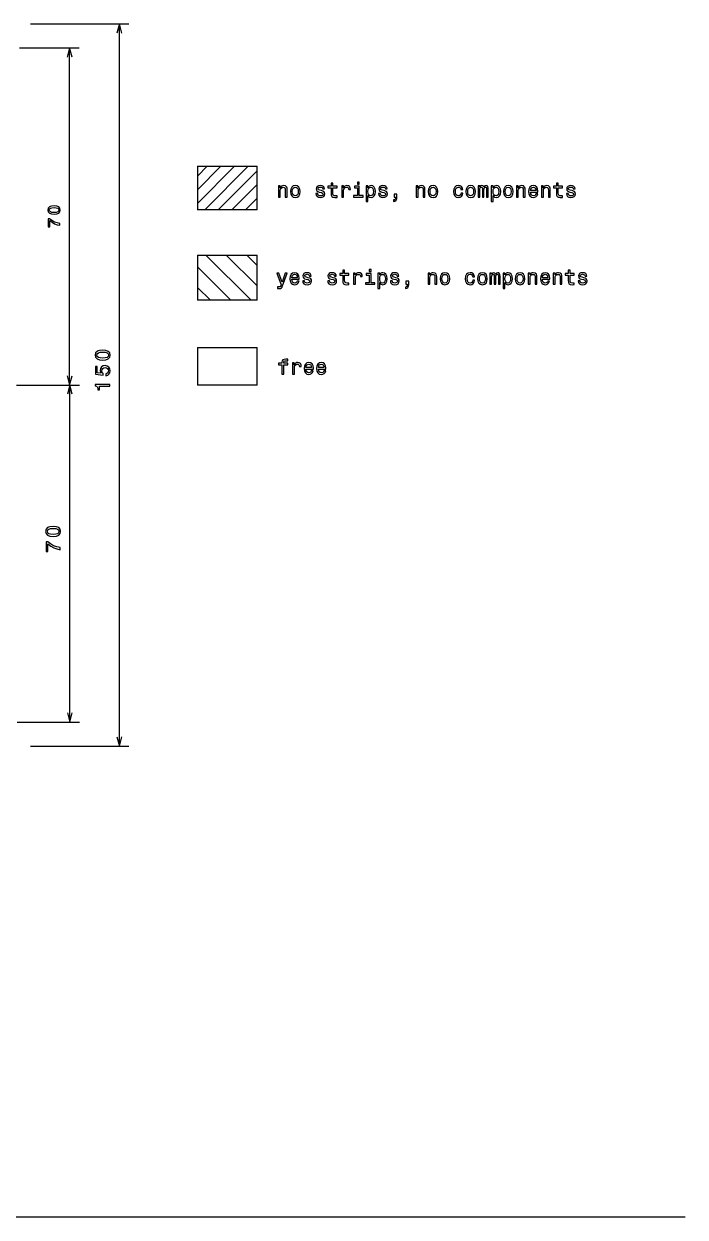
# Model space of a CAD drawing. Extents: x 5 to 415, y 5 to 253.
# Drawn here: x 277.6 to 415, y 5 to 252.8 of the extents above; entities that cross this region are included whole.
import ezdxf

# ---------------------------------------------------------------- set-up
doc = ezdxf.new("R2010")
doc.units = 0
doc.header["$MEASUREMENT"] = 0
doc.layers.get('0').update_dxf_attribs({"linetype": 'CONTINUOUS'})

msp = doc.modelspace()

# ---------------------------------------------------------------- linework, layer by layer
at = {"color": 7}
for p, q in [((278.97, 252.81), (299.46, 252.81)), ((297.46, 102.81), (297.46, 252.81)), ((287.12, 177.81), (287.12, 247.81)), ((287.16, 107.81), (287.16, 177.81)), ((276.24, 107.81), (289.16, 107.81)), ((278.97, 102.81), (299.46, 102.81)), ((415, 5), (20, 5))]:
    msp.add_line(p, q, dxfattribs=at)
at = {"color": 7, "ltscale": 0.310603}
msp.add_line((276.69, 247.81), (289.12, 247.81), dxfattribs=at)
at = {"color": 7, "ltscale": 0.272969}
msp.add_line((313.66, 215.51), (321.39, 223.23), dxfattribs=at)
at = {"color": 7, "ltscale": 0.172969}
msp.add_line((313.66, 218.34), (318.56, 223.23), dxfattribs=at)
at = {"color": 7, "ltscale": 0.072969}
msp.add_line((313.66, 221.17), (315.73, 223.23), dxfattribs=at)
at = {"color": 7, "ltscale": 0.311196}
for p, q in [((313.66, 223.23), (326.11, 223.23)), ((326.11, 214.2), (313.66, 214.2)), ((313.66, 204.8), (326.11, 204.8)), ((326.11, 195.4), (313.66, 195.4)), ((313.66, 185.62), (326.11, 185.62)), ((326.11, 177.81), (313.66, 177.81))]:
    msp.add_line(p, q, dxfattribs=at)
at = {"color": 7, "ltscale": 0.225688}
for p, q in [((313.66, 223.23), (313.66, 214.2)), ((326.11, 214.2), (326.11, 223.23))]:
    msp.add_line(p, q, dxfattribs=at)
at = {"color": 7, "ltscale": 0.319171}
msp.add_line((315.19, 214.2), (324.21, 223.23), dxfattribs=at)
at = {"color": 7, "ltscale": 0.2863}
msp.add_line((318.01, 214.2), (326.11, 222.3), dxfattribs=at)
at = {"color": 7, "ltscale": 0.1863}
msp.add_line((320.84, 214.2), (326.11, 219.47), dxfattribs=at)
at = {"color": 7, "ltscale": 0.086299}
msp.add_line((323.67, 214.2), (326.11, 216.64), dxfattribs=at)
at = {"color": 7, "ltscale": 0.235092}
for p, q in [((313.66, 204.8), (313.66, 195.4)), ((326.11, 195.4), (326.11, 204.8))]:
    msp.add_line(p, q, dxfattribs=at)
at = {"color": 7, "ltscale": 0.33247}
msp.add_line((324.84, 195.4), (315.44, 204.8), dxfattribs=at)
at = {"color": 7, "ltscale": 0.22741}
msp.add_line((326.11, 198.37), (319.68, 204.8), dxfattribs=at)
at = {"color": 7, "ltscale": 0.07741}
msp.add_line((326.11, 202.61), (323.92, 204.8), dxfattribs=at)
at = {"color": 7, "ltscale": 0.245158}
msp.add_line((320.6, 195.4), (313.66, 202.33), dxfattribs=at)
at = {"color": 7, "ltscale": 0.095158}
msp.add_line((316.36, 195.4), (313.66, 198.09), dxfattribs=at)
at = {"color": 7, "ltscale": 0.195219}
for p, q in [((313.66, 185.62), (313.66, 177.81)), ((326.11, 177.81), (326.11, 185.62))]:
    msp.add_line(p, q, dxfattribs=at)
at = {"color": 7, "ltscale": 0.325104}
msp.add_line((276.11, 177.81), (289.12, 177.81), dxfattribs=at)
at = {"color": 230, "ltscale": 0.323063}
msp.add_line((276.24, 177.81), (289.16, 177.81), dxfattribs=at)
at = {"color": 7}
for points in [[(297.97, 250.88), (297.46, 252.81), (297.46, 252.81), (296.94, 250.88)], [(287.63, 245.88), (287.12, 247.81), (287.12, 247.81), (286.6, 245.88)], [(286.6, 179.74), (287.12, 177.81), (287.12, 177.81), (287.63, 179.74)], [(287.68, 175.88), (287.16, 177.81), (287.16, 177.81), (286.65, 175.88)], [(286.65, 109.74), (287.16, 107.81), (287.16, 107.81), (287.68, 109.74)], [(296.94, 104.74), (297.46, 102.81), (297.46, 102.81), (297.97, 104.74)]]:
    msp.add_lwpolyline(points, dxfattribs=at)
for points in [[(330.51, 216.83), (330.89, 216.83), (330.89, 218.17), (330.93, 218.47), (331.06, 218.7), (331.25, 218.84), (331.51, 218.89), (331.72, 218.84), (331.85, 218.73), (331.91, 218.53), (331.93, 218.27), (331.93, 216.83), (332.32, 216.83), (332.32, 218.35), (332.3, 218.66), (332.22, 218.91), (331.97, 219.15), (331.57, 219.23), (331.35, 219.2), (331.16, 219.12), (331, 218.98), (330.88, 218.79), (330.88, 219.15), (330.51, 219.15)], [(333, 217.98), (333.07, 217.46), (333.27, 217.07), (333.59, 216.83), (334.01, 216.74), (334.43, 216.83), (334.74, 217.06), (334.94, 217.45), (335.02, 217.98), (334.94, 218.51), (334.74, 218.9), (334.43, 219.14), (334.01, 219.23), (333.59, 219.14), (333.27, 218.9), (333.07, 218.51)], [(333.39, 217.99), (333.43, 218.38), (333.55, 218.66), (333.75, 218.83), (334.01, 218.89), (334.27, 218.83), (334.46, 218.66), (334.58, 218.38), (334.63, 217.99), (334.58, 217.59), (334.46, 217.31), (334.27, 217.14), (334.01, 217.08), (333.75, 217.14), (333.55, 217.31), (333.43, 217.59)], [(339.46, 218.18), (339.09, 218.26), (338.82, 218.36), (338.73, 218.57), (338.75, 218.71), (338.84, 218.81), (338.99, 218.88), (339.2, 218.9), (339.4, 218.88), (339.56, 218.8), (339.67, 218.68), (339.71, 218.53), (340.08, 218.53), (340.08, 218.54), (340.02, 218.82), (339.84, 219.04), (339.56, 219.18), (339.2, 219.23), (338.83, 219.18), (338.57, 219.03), (338.4, 218.82), (338.35, 218.55), (338.38, 218.3), (338.51, 218.11), (338.7, 217.98), (338.99, 217.89), (339.42, 217.79), (339.68, 217.68), (339.75, 217.59), (339.77, 217.47), (339.73, 217.31), (339.63, 217.18), (339.46, 217.11), (339.24, 217.08), (339, 217.11), (338.83, 217.2), (338.71, 217.34), (338.66, 217.55), (338.29, 217.55), (338.35, 217.2), (338.53, 216.95), (338.81, 216.8), (339.2, 216.74), (339.61, 216.8), (339.91, 216.95), (340.09, 217.19), (340.15, 217.51), (340.1, 217.78), (339.97, 217.97), (339.75, 218.09)], [(341.43, 218.74), (341.43, 217.58), (341.46, 217.21), (341.58, 216.95), (341.82, 216.8), (342.23, 216.74), (342.68, 216.76), (342.68, 217.09), (342.35, 217.07), (342.05, 217.1), (341.89, 217.21), (341.83, 217.39), (341.81, 217.65), (341.81, 218.74), (342.68, 218.74), (342.68, 219.07), (341.81, 219.07), (341.81, 219.75), (341.43, 219.75), (341.43, 219.07), (340.77, 219.07), (340.77, 218.74)], [(343.67, 216.83), (344.05, 216.83), (344.05, 218.15), (344.09, 218.47), (344.2, 218.7), (344.39, 218.84), (344.65, 218.89), (344.84, 218.86), (344.98, 218.77), (345.07, 218.62), (345.1, 218.42), (345.48, 218.42), (345.43, 218.77), (345.29, 219.03), (345.05, 219.18), (344.73, 219.23), (344.51, 219.19), (344.32, 219.11), (344.15, 218.96), (344.01, 218.76), (344.01, 219.15), (343.67, 219.15)], [(347.29, 217.15), (347.29, 219.07), (346.31, 219.07), (346.31, 218.74), (346.91, 218.74), (346.91, 217.15), (346.13, 217.15), (346.13, 216.83), (348.08, 216.83), (348.08, 217.15)], [(347.3, 219.93), (346.9, 219.93), (346.9, 219.5), (347.3, 219.5)], [(349.09, 218.79), (349.09, 219.15), (348.71, 219.15), (348.71, 215.93), (349.09, 215.93), (349.09, 217.18), (349.22, 216.98), (349.37, 216.84), (349.75, 216.74), (350.12, 216.83), (350.4, 217.07), (350.59, 217.46), (350.66, 217.99), (350.59, 218.51), (350.4, 218.9), (350.12, 219.14), (349.75, 219.23), (349.55, 219.2), (349.37, 219.12), (349.22, 218.98)], [(349.69, 217.08), (349.43, 217.14), (349.25, 217.31), (349.13, 217.59), (349.09, 217.99), (349.13, 218.38), (349.25, 218.66), (349.43, 218.83), (349.69, 218.89), (349.92, 218.83), (350.11, 218.65), (350.22, 218.37), (350.27, 217.99), (350.22, 217.6), (350.11, 217.31), (349.92, 217.14)], [(352.47, 218.18), (352.1, 218.26), (351.83, 218.36), (351.74, 218.57), (351.76, 218.71), (351.85, 218.81), (352, 218.88), (352.21, 218.9), (352.42, 218.88), (352.58, 218.8), (352.68, 218.68), (352.72, 218.53), (353.09, 218.53), (353.09, 218.54), (353.03, 218.82), (352.85, 219.04), (352.58, 219.18), (352.21, 219.23), (351.85, 219.18), (351.58, 219.03), (351.41, 218.82), (351.36, 218.55), (351.4, 218.3), (351.52, 218.11), (351.72, 217.98), (352.01, 217.89), (352.43, 217.79), (352.69, 217.68), (352.76, 217.59), (352.78, 217.47), (352.74, 217.31), (352.64, 217.18), (352.47, 217.11), (352.25, 217.08), (352.01, 217.11), (351.84, 217.2), (351.72, 217.34), (351.67, 217.55), (351.31, 217.55), (351.37, 217.2), (351.54, 216.95), (351.82, 216.8), (352.21, 216.74), (352.62, 216.8), (352.92, 216.95), (353.1, 217.19), (353.16, 217.51), (353.12, 217.78), (352.98, 217.97), (352.76, 218.09)], [(359.14, 216.83), (359.52, 216.83), (359.52, 218.17), (359.56, 218.47), (359.68, 218.7), (359.88, 218.84), (360.14, 218.89), (360.34, 218.84), (360.47, 218.73), (360.54, 218.53), (360.56, 218.27), (360.56, 216.83), (360.94, 216.83), (360.94, 218.35), (360.92, 218.66), (360.85, 218.91), (360.59, 219.15), (360.19, 219.23), (359.97, 219.2), (359.79, 219.12), (359.63, 218.98), (359.5, 218.79), (359.5, 219.15), (359.14, 219.15)], [(361.63, 217.98), (361.7, 217.46), (361.9, 217.07), (362.21, 216.83), (362.64, 216.74), (363.05, 216.83), (363.37, 217.06), (363.57, 217.45), (363.64, 217.98), (363.57, 218.51), (363.37, 218.9), (363.05, 219.14), (362.64, 219.23), (362.21, 219.14), (361.9, 218.9), (361.7, 218.51)], [(362.02, 217.99), (362.06, 218.38), (362.18, 218.66), (362.37, 218.83), (362.64, 218.89), (362.89, 218.83), (363.09, 218.66), (363.21, 218.38), (363.25, 217.99), (363.21, 217.59), (363.09, 217.31), (362.89, 217.14), (362.64, 217.08), (362.37, 217.14), (362.18, 217.31), (362.06, 217.59)], [(368.42, 218.38), (368.8, 218.38), (368.72, 218.72), (368.54, 219), (368.25, 219.16), (367.87, 219.23), (367.45, 219.14), (367.14, 218.9), (366.94, 218.51), (366.87, 217.98), (366.94, 217.46), (367.13, 217.07), (367.44, 216.83), (367.86, 216.74), (368.23, 216.81), (368.52, 216.99), (368.72, 217.27), (368.8, 217.66), (368.44, 217.66), (368.38, 217.41), (368.25, 217.23), (368.08, 217.12), (367.87, 217.08), (367.61, 217.14), (367.42, 217.31), (367.3, 217.59), (367.26, 217.99), (367.3, 218.38), (367.42, 218.66), (367.61, 218.84), (367.87, 218.9), (368.09, 218.86), (368.26, 218.76), (368.38, 218.59)], [(369.43, 217.98), (369.5, 217.46), (369.7, 217.07), (370.02, 216.83), (370.44, 216.74), (370.86, 216.83), (371.18, 217.06), (371.38, 217.45), (371.45, 217.98), (371.38, 218.51), (371.18, 218.9), (370.86, 219.14), (370.44, 219.23), (370.02, 219.14), (369.7, 218.9), (369.5, 218.51)], [(369.82, 217.99), (369.86, 218.38), (369.98, 218.66), (370.18, 218.83), (370.44, 218.89), (370.7, 218.83), (370.9, 218.66), (371.02, 218.38), (371.06, 217.99), (371.02, 217.59), (370.9, 217.31), (370.7, 217.14), (370.44, 217.08), (370.18, 217.14), (369.98, 217.31), (369.86, 217.59)], [(372, 216.83), (372.35, 216.83), (372.35, 218.38), (372.37, 218.61), (372.43, 218.78), (372.53, 218.88), (372.66, 218.92), (372.77, 218.88), (372.84, 218.8), (372.87, 218.65), (372.88, 218.45), (372.88, 216.83), (373.21, 216.83), (373.21, 218.38), (373.23, 218.61), (373.3, 218.77), (373.4, 218.88), (373.53, 218.92), (373.64, 218.88), (373.71, 218.8), (373.75, 218.45), (373.75, 216.83), (374.1, 216.83), (374.1, 218.43), (374.08, 218.76), (374.01, 219.02), (373.87, 219.17), (373.65, 219.23), (373.38, 219.14), (373.18, 218.89), (373.02, 219.14), (372.75, 219.23), (372.5, 219.14), (372.34, 218.9), (372.34, 219.15), (372, 219.15)], [(375.11, 218.79), (375.11, 219.15), (374.73, 219.15), (374.73, 215.93), (375.11, 215.93), (375.11, 217.18), (375.24, 216.98), (375.4, 216.84), (375.78, 216.74), (376.14, 216.83), (376.42, 217.07), (376.61, 217.46), (376.68, 217.99), (376.61, 218.51), (376.42, 218.9), (376.14, 219.14), (375.78, 219.23), (375.57, 219.2), (375.39, 219.12), (375.24, 218.98)], [(375.71, 217.08), (375.46, 217.14), (375.27, 217.31), (375.15, 217.59), (375.11, 217.99), (375.15, 218.38), (375.27, 218.66), (375.46, 218.83), (375.71, 218.89), (375.94, 218.83), (376.13, 218.65), (376.25, 218.37), (376.29, 217.99), (376.25, 217.6), (376.13, 217.31), (375.94, 217.14)], [(377.24, 217.98), (377.31, 217.46), (377.51, 217.07), (377.83, 216.83), (378.25, 216.74), (378.67, 216.83), (378.98, 217.06), (379.18, 217.45), (379.26, 217.98), (379.18, 218.51), (378.98, 218.9), (378.67, 219.14), (378.25, 219.23), (377.83, 219.14), (377.51, 218.9), (377.31, 218.51)], [(377.63, 217.99), (377.67, 218.38), (377.79, 218.66), (377.99, 218.83), (378.25, 218.89), (378.51, 218.83), (378.7, 218.66), (378.82, 218.38), (378.87, 217.99), (378.82, 217.59), (378.7, 217.31), (378.51, 217.14), (378.25, 217.08), (377.99, 217.14), (377.79, 217.31), (377.67, 217.59)], [(379.96, 216.83), (380.34, 216.83), (380.34, 218.17), (380.38, 218.47), (380.5, 218.7), (380.7, 218.84), (380.95, 218.89), (381.16, 218.84), (381.29, 218.73), (381.36, 218.53), (381.38, 218.27), (381.38, 216.83), (381.76, 216.83), (381.76, 218.35), (381.74, 218.66), (381.66, 218.91), (381.41, 219.15), (381.01, 219.23), (380.79, 219.2), (380.6, 219.12), (380.44, 218.98), (380.32, 218.79), (380.32, 219.15), (379.96, 219.15)], [(382.89, 217.88), (384.41, 217.88), (384.42, 218.05), (384.35, 218.55), (384.16, 218.92), (383.86, 219.15), (383.45, 219.23), (383.06, 219.14), (382.76, 218.9), (382.56, 218.51), (382.49, 217.99), (382.56, 217.46), (382.75, 217.07), (383.05, 216.83), (383.44, 216.74), (383.78, 216.8), (384.05, 216.95), (384.26, 217.18), (384.37, 217.49), (384, 217.49), (383.92, 217.32), (383.81, 217.19), (383.49, 217.08), (383.24, 217.13), (383.06, 217.28), (382.93, 217.53), (382.89, 217.86)], [(382.89, 218.2), (382.94, 218.49), (383.06, 218.71), (383.23, 218.85), (383.47, 218.9), (383.7, 218.85), (383.87, 218.71), (383.98, 218.49), (384.02, 218.2)], [(385.16, 216.83), (385.54, 216.83), (385.54, 218.17), (385.58, 218.47), (385.71, 218.7), (385.9, 218.84), (386.16, 218.89), (386.37, 218.84), (386.5, 218.73), (386.56, 218.53), (386.58, 218.27), (386.58, 216.83), (386.96, 216.83), (386.96, 218.35), (386.95, 218.66), (386.87, 218.91), (386.61, 219.15), (386.22, 219.23), (386, 219.2), (385.81, 219.12), (385.65, 218.98), (385.52, 218.79), (385.52, 219.15), (385.16, 219.15)], [(388.27, 218.74), (388.27, 217.58), (388.3, 217.21), (388.42, 216.95), (388.66, 216.8), (389.07, 216.74), (389.52, 216.76), (389.52, 217.09), (389.19, 217.07), (388.9, 217.1), (388.74, 217.21), (388.67, 217.39), (388.65, 217.65), (388.65, 218.74), (389.52, 218.74), (389.52, 219.07), (388.65, 219.07), (388.65, 219.75), (388.27, 219.75), (388.27, 219.07), (387.62, 219.07), (387.62, 218.74)], [(391.5, 218.18), (391.14, 218.26), (390.86, 218.36), (390.77, 218.57), (390.8, 218.71), (390.89, 218.81), (391.04, 218.88), (391.25, 218.9), (391.45, 218.88), (391.61, 218.8), (391.71, 218.68), (391.76, 218.53), (392.13, 218.53), (392.13, 218.54), (392.06, 218.82), (391.89, 219.04), (391.61, 219.18), (391.25, 219.23), (390.88, 219.18), (390.61, 219.03), (390.44, 218.82), (390.39, 218.55), (390.43, 218.3), (390.55, 218.11), (390.75, 217.98), (391.04, 217.89), (391.46, 217.79), (391.72, 217.68), (391.79, 217.59), (391.82, 217.47), (391.78, 217.31), (391.68, 217.18), (391.51, 217.11), (391.28, 217.08), (391.04, 217.11), (390.87, 217.2), (390.75, 217.34), (390.71, 217.55), (390.34, 217.55), (390.4, 217.2), (390.58, 216.95), (390.86, 216.8), (391.25, 216.74), (391.65, 216.8), (391.95, 216.95), (392.13, 217.19), (392.2, 217.51), (392.15, 217.78), (392.02, 217.97), (391.8, 218.09)], [(354.53, 216.83), (354.82, 216.83), (354.82, 216.74), (354.8, 216.54), (354.73, 216.39), (354.61, 216.29), (354.43, 216.25), (354.43, 215.95), (354.72, 216.02), (354.94, 216.18), (355.08, 216.44), (355.13, 216.78), (355.13, 217.47), (354.53, 217.47)], [(283.89, 213.27), (284.46, 213.33), (284.86, 213.5), (285.11, 213.77), (285.19, 214.14), (285.11, 214.51), (284.86, 214.78), (284.46, 214.95), (283.89, 215.01), (283.33, 214.95), (283.11, 214.88), (282.93, 214.78), (282.68, 214.51), (282.6, 214.14), (282.68, 213.77), (282.93, 213.5), (283.33, 213.33)], [(283.89, 213.62), (283.46, 213.65), (283.15, 213.74), (282.96, 213.9), (282.9, 214.14), (282.96, 214.38), (283.15, 214.54), (283.46, 214.63), (283.89, 214.66), (284.33, 214.63), (284.65, 214.54), (284.83, 214.38), (284.89, 214.14), (284.83, 213.9), (284.65, 213.74), (284.33, 213.65)], [(285.12, 210.97), (285.12, 211.34), (284.52, 211.46), (283.97, 211.66), (283.45, 211.96), (282.97, 212.35), (282.67, 212.35), (282.67, 210.63), (283, 210.63), (283, 212), (283.48, 211.6), (283.99, 211.3), (284.53, 211.1)], [(331.92, 201.05), (331.26, 199.14), (330.6, 201.05), (330.19, 201.05), (331.07, 198.6), (330.99, 198.38), (330.87, 198.23), (330.67, 198.19), (330.32, 198.23), (330.32, 197.86), (330.68, 197.83), (330.95, 197.86), (331.13, 197.97), (331.27, 198.16), (331.38, 198.43), (332.33, 201.05)], [(333.3, 199.78), (334.82, 199.78), (334.82, 199.95), (334.75, 200.45), (334.56, 200.82), (334.26, 201.05), (333.86, 201.13), (333.46, 201.04), (333.16, 200.8), (332.97, 200.41), (332.9, 199.89), (332.96, 199.36), (333.16, 198.97), (333.46, 198.73), (333.84, 198.64), (334.18, 198.7), (334.46, 198.85), (334.66, 199.08), (334.78, 199.39), (334.4, 199.39), (334.32, 199.22), (334.21, 199.09), (333.89, 198.99), (333.65, 199.03), (333.46, 199.19), (333.34, 199.43), (333.3, 199.76)], [(333.3, 200.1), (333.34, 200.4), (333.46, 200.62), (333.64, 200.75), (333.87, 200.8), (334.1, 200.75), (334.28, 200.62), (334.38, 200.4), (334.42, 200.1)], [(336.7, 200.08), (336.33, 200.17), (336.06, 200.27), (335.97, 200.47), (336, 200.61), (336.09, 200.72), (336.24, 200.78), (336.45, 200.81), (336.65, 200.78), (336.81, 200.7), (336.91, 200.59), (336.96, 200.43), (337.33, 200.43), (337.33, 200.44), (337.26, 200.72), (337.09, 200.94), (336.81, 201.08), (336.45, 201.13), (336.08, 201.08), (335.81, 200.94), (335.64, 200.72), (335.59, 200.46), (335.63, 200.2), (335.75, 200.02), (335.95, 199.89), (336.24, 199.79), (336.66, 199.69), (336.92, 199.58), (336.99, 199.5), (337.02, 199.37), (336.98, 199.21), (336.87, 199.09), (336.71, 199.01), (336.48, 198.98), (336.24, 199.01), (336.07, 199.1), (335.95, 199.25), (335.91, 199.45), (335.54, 199.45), (335.6, 199.1), (335.78, 198.85), (336.06, 198.7), (336.45, 198.64), (336.85, 198.7), (337.15, 198.85), (337.33, 199.09), (337.4, 199.41), (337.35, 199.68), (337.22, 199.87), (337, 199.99)], [(341.91, 200.08), (341.54, 200.17), (341.27, 200.27), (341.18, 200.47), (341.2, 200.61), (341.29, 200.72), (341.44, 200.78), (341.65, 200.81), (341.85, 200.78), (342.01, 200.7), (342.12, 200.59), (342.16, 200.43), (342.53, 200.43), (342.53, 200.44), (342.47, 200.72), (342.29, 200.94), (342.01, 201.08), (341.65, 201.13), (341.28, 201.08), (341.02, 200.94), (340.85, 200.72), (340.8, 200.46), (340.83, 200.2), (340.96, 200.02), (341.15, 199.89), (341.44, 199.79), (341.87, 199.69), (342.13, 199.58), (342.2, 199.5), (342.22, 199.37), (342.18, 199.21), (342.08, 199.09), (341.91, 199.01), (341.69, 198.98), (341.45, 199.01), (341.28, 199.1), (341.16, 199.25), (341.11, 199.45), (340.74, 199.45), (340.8, 199.1), (340.98, 198.85), (341.26, 198.7), (341.65, 198.64), (342.06, 198.7), (342.36, 198.85), (342.54, 199.09), (342.6, 199.41), (342.55, 199.68), (342.42, 199.87), (342.2, 199.99)], [(343.88, 200.65), (343.88, 199.48), (343.91, 199.11), (344.03, 198.85), (344.27, 198.7), (344.68, 198.64), (345.13, 198.67), (345.13, 198.99), (344.8, 198.97), (344.5, 199), (344.34, 199.11), (344.28, 199.29), (344.26, 199.55), (344.26, 200.65), (345.13, 200.65), (345.13, 200.97), (344.26, 200.97), (344.26, 201.65), (343.88, 201.65), (343.88, 200.97), (343.23, 200.97), (343.23, 200.65)], [(346.12, 198.73), (346.5, 198.73), (346.5, 200.05), (346.54, 200.37), (346.65, 200.6), (346.84, 200.74), (347.1, 200.79), (347.29, 200.76), (347.43, 200.67), (347.52, 200.53), (347.55, 200.33), (347.93, 200.33), (347.88, 200.68), (347.74, 200.93), (347.5, 201.08), (347.18, 201.13), (346.96, 201.1), (346.77, 201.01), (346.6, 200.86), (346.46, 200.66), (346.46, 201.05), (346.12, 201.05)], [(349.74, 199.05), (349.74, 200.97), (348.76, 200.97), (348.76, 200.65), (349.36, 200.65), (349.36, 199.05), (348.58, 199.05), (348.58, 198.73), (350.53, 198.73), (350.53, 199.05)], [(349.75, 201.83), (349.35, 201.83), (349.35, 201.4), (349.75, 201.4)], [(351.54, 200.69), (351.54, 201.05), (351.16, 201.05), (351.16, 197.83), (351.54, 197.83), (351.54, 199.08), (351.67, 198.88), (351.82, 198.74), (352.2, 198.64), (352.57, 198.73), (352.85, 198.97), (353.04, 199.36), (353.11, 199.89), (353.04, 200.41), (352.85, 200.8), (352.57, 201.04), (352.2, 201.13), (352, 201.1), (351.82, 201.02), (351.67, 200.88)], [(352.14, 198.99), (351.88, 199.04), (351.7, 199.22), (351.58, 199.5), (351.54, 199.89), (351.58, 200.28), (351.7, 200.56), (351.88, 200.73), (352.14, 200.79), (352.37, 200.73), (352.56, 200.56), (352.67, 200.27), (352.72, 199.89), (352.67, 199.5), (352.56, 199.22), (352.37, 199.04)], [(354.92, 200.08), (354.55, 200.17), (354.28, 200.27), (354.19, 200.47), (354.21, 200.61), (354.3, 200.72), (354.45, 200.78), (354.66, 200.81), (354.87, 200.78), (355.03, 200.7), (355.13, 200.59), (355.17, 200.43), (355.54, 200.43), (355.54, 200.44), (355.48, 200.72), (355.3, 200.94), (355.03, 201.08), (354.66, 201.13), (354.3, 201.08), (354.03, 200.94), (353.86, 200.72), (353.81, 200.46), (353.85, 200.2), (353.97, 200.02), (354.17, 199.89), (354.46, 199.79), (354.88, 199.69), (355.14, 199.58), (355.21, 199.5), (355.23, 199.37), (355.19, 199.21), (355.09, 199.09), (354.92, 199.01), (354.7, 198.98), (354.46, 199.01), (354.29, 199.1), (354.17, 199.25), (354.12, 199.45), (353.76, 199.45), (353.82, 199.1), (353.99, 198.85), (354.27, 198.7), (354.66, 198.64), (355.07, 198.7), (355.37, 198.85), (355.55, 199.09), (355.61, 199.41), (355.57, 199.68), (355.43, 199.87), (355.21, 199.99)], [(361.59, 198.73), (361.97, 198.73), (361.97, 200.07), (362.01, 200.37), (362.13, 200.6), (362.33, 200.74), (362.59, 200.79), (362.79, 200.75), (362.92, 200.63), (362.99, 200.43), (363.01, 200.18), (363.01, 198.73), (363.39, 198.73), (363.39, 200.25), (363.37, 200.56), (363.3, 200.81), (363.04, 201.05), (362.64, 201.13), (362.42, 201.1), (362.24, 201.02), (362.08, 200.88), (361.95, 200.69), (361.95, 201.05), (361.59, 201.05)], [(364.08, 199.89), (364.15, 199.36), (364.35, 198.97), (364.66, 198.73), (365.09, 198.64), (365.5, 198.73), (365.82, 198.96), (366.02, 199.35), (366.09, 199.89), (366.02, 200.41), (365.82, 200.81), (365.5, 201.04), (365.09, 201.13), (364.66, 201.04), (364.35, 200.8), (364.15, 200.41)], [(364.47, 199.89), (364.51, 200.28), (364.63, 200.56), (364.82, 200.73), (365.09, 200.79), (365.34, 200.73), (365.54, 200.56), (365.66, 200.28), (365.7, 199.89), (365.66, 199.5), (365.54, 199.21), (365.34, 199.04), (365.09, 198.98), (364.82, 199.04), (364.63, 199.21), (364.51, 199.5)], [(370.87, 200.28), (371.25, 200.28), (371.17, 200.62), (370.99, 200.9), (370.7, 201.07), (370.32, 201.13), (369.91, 201.04), (369.59, 200.8), (369.39, 200.41), (369.32, 199.88), (369.39, 199.36), (369.58, 198.97), (369.89, 198.73), (370.31, 198.64), (370.68, 198.71), (370.97, 198.89), (371.17, 199.18), (371.25, 199.56), (370.89, 199.56), (370.83, 199.31), (370.7, 199.13), (370.53, 199.02), (370.32, 198.99), (370.06, 199.04), (369.87, 199.22), (369.75, 199.5), (369.71, 199.89), (369.75, 200.28), (369.87, 200.56), (370.07, 200.74), (370.32, 200.8), (370.54, 200.76), (370.71, 200.66), (370.83, 200.49)], [(371.88, 199.89), (371.95, 199.36), (372.15, 198.97), (372.47, 198.73), (372.89, 198.64), (373.31, 198.73), (373.63, 198.96), (373.83, 199.35), (373.9, 199.89), (373.83, 200.41), (373.63, 200.81), (373.31, 201.04), (372.89, 201.13), (372.47, 201.04), (372.15, 200.8), (371.95, 200.41)], [(372.27, 199.89), (372.31, 200.28), (372.43, 200.56), (372.63, 200.73), (372.89, 200.79), (373.15, 200.73), (373.35, 200.56), (373.47, 200.28), (373.51, 199.89), (373.47, 199.5), (373.35, 199.21), (373.15, 199.04), (372.89, 198.98), (372.63, 199.04), (372.43, 199.21), (372.31, 199.5)], [(374.45, 198.73), (374.8, 198.73), (374.8, 200.28), (374.82, 200.51), (374.88, 200.68), (374.98, 200.78), (375.11, 200.82), (375.22, 200.78), (375.29, 200.7), (375.32, 200.55), (375.33, 200.36), (375.33, 198.73), (375.66, 198.73), (375.66, 200.28), (375.68, 200.51), (375.75, 200.68), (375.85, 200.78), (375.98, 200.82), (376.09, 200.78), (376.16, 200.7), (376.2, 200.36), (376.2, 198.73), (376.55, 198.73), (376.55, 200.33), (376.53, 200.66), (376.46, 200.92), (376.32, 201.07), (376.1, 201.13), (375.83, 201.04), (375.63, 200.79), (375.47, 201.04), (375.2, 201.13), (374.95, 201.04), (374.79, 200.8), (374.79, 201.05), (374.45, 201.05)], [(377.56, 200.69), (377.56, 201.05), (377.18, 201.05), (377.18, 197.83), (377.56, 197.83), (377.56, 199.08), (377.69, 198.88), (377.85, 198.74), (378.23, 198.64), (378.59, 198.73), (378.87, 198.97), (379.06, 199.36), (379.13, 199.89), (379.06, 200.41), (378.87, 200.8), (378.59, 201.04), (378.23, 201.13), (378.02, 201.1), (377.84, 201.02), (377.69, 200.88)], [(378.16, 198.99), (377.91, 199.04), (377.72, 199.22), (377.6, 199.5), (377.57, 199.89), (377.6, 200.28), (377.72, 200.56), (377.91, 200.73), (378.16, 200.79), (378.4, 200.73), (378.58, 200.56), (378.7, 200.27), (378.74, 199.89), (378.7, 199.5), (378.58, 199.22), (378.4, 199.04)], [(379.69, 199.89), (379.76, 199.36), (379.96, 198.97), (380.28, 198.73), (380.7, 198.64), (381.12, 198.73), (381.43, 198.96), (381.63, 199.35), (381.71, 199.89), (381.63, 200.41), (381.43, 200.81), (381.12, 201.04), (380.7, 201.13), (380.28, 201.04), (379.96, 200.8), (379.76, 200.41)], [(380.08, 199.89), (380.12, 200.28), (380.24, 200.56), (380.44, 200.73), (380.7, 200.79), (380.96, 200.73), (381.15, 200.56), (381.27, 200.28), (381.32, 199.89), (381.27, 199.5), (381.15, 199.21), (380.96, 199.04), (380.7, 198.98), (380.44, 199.04), (380.24, 199.21), (380.12, 199.5)], [(382.41, 198.73), (382.79, 198.73), (382.79, 200.07), (382.83, 200.37), (382.95, 200.6), (383.15, 200.74), (383.41, 200.79), (383.61, 200.75), (383.74, 200.63), (383.81, 200.43), (383.83, 200.18), (383.83, 198.73), (384.21, 198.73), (384.21, 200.25), (384.19, 200.56), (384.11, 200.81), (383.86, 201.05), (383.46, 201.13), (383.24, 201.1), (383.05, 201.02), (382.9, 200.88), (382.77, 200.69), (382.77, 201.05), (382.41, 201.05)], [(385.34, 199.78), (386.86, 199.78), (386.87, 199.95), (386.8, 200.45), (386.61, 200.82), (386.31, 201.05), (385.9, 201.13), (385.51, 201.04), (385.21, 200.8), (385.01, 200.41), (384.94, 199.89), (385.01, 199.36), (385.2, 198.97), (385.5, 198.73), (385.89, 198.64), (386.23, 198.7), (386.5, 198.85), (386.71, 199.08), (386.82, 199.39), (386.45, 199.39), (386.37, 199.22), (386.26, 199.09), (385.94, 198.99), (385.69, 199.03), (385.51, 199.19), (385.38, 199.43), (385.34, 199.76)], [(385.34, 200.1), (385.39, 200.4), (385.51, 200.62), (385.68, 200.75), (385.92, 200.8), (386.15, 200.75), (386.32, 200.62), (386.43, 200.4), (386.47, 200.1)], [(387.61, 198.73), (387.99, 198.73), (387.99, 200.07), (388.03, 200.37), (388.16, 200.6), (388.35, 200.74), (388.61, 200.79), (388.82, 200.75), (388.95, 200.63), (389.01, 200.43), (389.03, 200.18), (389.03, 198.73), (389.41, 198.73), (389.41, 200.25), (389.4, 200.56), (389.32, 200.81), (389.06, 201.05), (388.67, 201.13), (388.45, 201.1), (388.26, 201.02), (388.1, 200.88), (387.97, 200.69), (387.97, 201.05), (387.61, 201.05)], [(390.72, 200.65), (390.72, 199.48), (390.75, 199.11), (390.87, 198.85), (391.11, 198.7), (391.52, 198.64), (391.97, 198.67), (391.97, 198.99), (391.64, 198.97), (391.35, 199), (391.19, 199.11), (391.12, 199.29), (391.1, 199.55), (391.1, 200.65), (391.97, 200.65), (391.97, 200.97), (391.1, 200.97), (391.1, 201.65), (390.72, 201.65), (390.72, 200.97), (390.07, 200.97), (390.07, 200.65)], [(393.95, 200.08), (393.59, 200.17), (393.31, 200.27), (393.22, 200.47), (393.25, 200.61), (393.34, 200.72), (393.49, 200.78), (393.7, 200.81), (393.9, 200.78), (394.06, 200.7), (394.16, 200.59), (394.21, 200.43), (394.58, 200.43), (394.58, 200.44), (394.51, 200.72), (394.34, 200.94), (394.06, 201.08), (393.7, 201.13), (393.33, 201.08), (393.06, 200.94), (392.89, 200.72), (392.84, 200.46), (392.88, 200.2), (393, 200.02), (393.2, 199.89), (393.49, 199.79), (393.91, 199.69), (394.17, 199.58), (394.24, 199.5), (394.27, 199.37), (394.23, 199.21), (394.13, 199.09), (393.96, 199.01), (393.73, 198.98), (393.49, 199.01), (393.32, 199.1), (393.2, 199.25), (393.16, 199.45), (392.79, 199.45), (392.85, 199.1), (393.03, 198.85), (393.31, 198.7), (393.7, 198.64), (394.1, 198.7), (394.4, 198.85), (394.58, 199.09), (394.65, 199.41), (394.6, 199.68), (394.47, 199.87), (394.25, 199.99)], [(356.98, 198.73), (357.27, 198.73), (357.27, 198.64), (357.25, 198.44), (357.18, 198.29), (357.06, 198.2), (356.88, 198.15), (356.88, 197.85), (357.17, 197.92), (357.4, 198.08), (357.53, 198.34), (357.58, 198.68), (357.58, 199.38), (356.98, 199.38)], [(293.99, 182.98), (294.67, 183.04), (295.15, 183.24), (295.45, 183.57), (295.54, 184.02), (295.45, 184.46), (295.15, 184.79), (294.67, 184.99), (293.99, 185.06), (293.32, 184.99), (293.05, 184.9), (292.83, 184.79), (292.53, 184.46), (292.43, 184.02), (292.53, 183.57), (292.83, 183.24), (293.32, 183.04)], [(293.99, 183.39), (293.47, 183.43), (293.09, 183.53), (292.87, 183.73), (292.79, 184.02), (292.87, 184.3), (293.09, 184.5), (293.47, 184.61), (293.99, 184.64), (294.52, 184.61), (294.89, 184.5), (295.11, 184.3), (295.19, 184.02), (295.11, 183.73), (294.89, 183.53), (294.52, 183.43)], [(294.67, 179.74), (295.03, 179.84), (295.3, 180.05), (295.48, 180.36), (295.54, 180.76), (295.46, 181.2), (295.25, 181.54), (294.91, 181.75), (294.48, 181.84), (294.08, 181.76), (293.76, 181.56), (293.56, 181.23), (293.49, 180.81), (293.54, 180.49), (293.68, 180.24), (292.87, 180.36), (292.87, 181.67), (292.52, 181.67), (292.52, 180.07), (294.11, 179.83), (294.11, 180.18), (293.91, 180.43), (293.83, 180.75), (293.88, 181.02), (294.02, 181.24), (294.23, 181.37), (294.5, 181.42), (294.78, 181.37), (294.99, 181.23), (295.12, 181.02), (295.17, 180.75), (295.14, 180.52), (295.04, 180.34), (294.88, 180.21), (294.67, 180.15)], [(331.22, 182), (331.22, 180.08), (331.6, 180.08), (331.6, 182), (332.47, 182), (332.47, 182.32), (331.6, 182.32), (331.6, 182.47), (331.64, 182.64), (331.73, 182.75), (331.9, 182.82), (332.15, 182.85), (332.47, 182.83), (332.47, 183.16), (332.06, 183.18), (331.69, 183.14), (331.43, 183.03), (331.27, 182.82), (331.22, 182.53), (331.22, 182.32), (330.53, 182.32), (330.53, 182)], [(333.44, 180.08), (333.82, 180.08), (333.82, 181.41), (333.86, 181.73), (333.98, 181.96), (334.17, 182.09), (334.42, 182.14), (334.61, 182.11), (334.76, 182.02), (334.84, 181.88), (334.87, 181.68), (335.26, 181.68), (335.21, 182.03), (335.06, 182.28), (334.83, 182.43), (334.5, 182.48), (334.28, 182.45), (334.09, 182.36), (333.92, 182.21), (333.79, 182.02), (333.79, 182.4), (333.44, 182.4)], [(336.23, 181.13), (337.76, 181.13), (337.76, 181.31), (337.69, 181.8), (337.5, 182.18), (337.2, 182.4), (336.8, 182.48), (336.4, 182.4), (336.1, 182.15), (335.91, 181.76), (335.84, 181.24), (335.9, 180.71), (336.1, 180.32), (336.39, 180.08), (336.78, 180), (337.12, 180.05), (337.4, 180.2), (337.6, 180.43), (337.72, 180.74), (337.34, 180.74), (337.26, 180.57), (337.15, 180.44), (336.83, 180.34), (336.58, 180.39), (336.4, 180.54), (336.28, 180.78), (336.23, 181.12)], [(336.23, 181.45), (336.28, 181.75), (336.4, 181.97), (336.58, 182.1), (336.81, 182.15), (337.04, 182.1), (337.22, 181.97), (337.32, 181.75), (337.36, 181.45)], [(338.84, 181.13), (340.36, 181.13), (340.36, 181.31), (340.29, 181.8), (340.1, 182.18), (339.8, 182.4), (339.4, 182.48), (339.01, 182.4), (338.7, 182.15), (338.51, 181.76), (338.44, 181.24), (338.5, 180.71), (338.7, 180.32), (339, 180.08), (339.39, 180), (339.72, 180.05), (340, 180.2), (340.2, 180.43), (340.32, 180.74), (339.94, 180.74), (339.87, 180.57), (339.75, 180.44), (339.43, 180.34), (339.19, 180.39), (339, 180.54), (338.88, 180.78), (338.84, 181.12)], [(338.84, 181.45), (338.88, 181.75), (339, 181.97), (339.18, 182.1), (339.41, 182.15), (339.64, 182.1), (339.82, 181.97), (339.93, 181.75), (339.97, 181.45)], [(295.46, 177.54), (295.46, 177.93), (292.43, 177.93), (292.43, 177.64), (292.7, 177.56), (292.87, 177.4), (292.98, 177.16), (293.01, 176.84), (293.32, 176.84), (293.32, 177.54)], [(283.7, 146.38), (284.38, 146.44), (284.86, 146.64), (285.16, 146.97), (285.25, 147.42), (285.16, 147.86), (284.86, 148.19), (284.38, 148.39), (283.7, 148.45), (283.02, 148.39), (282.76, 148.3), (282.54, 148.19), (282.24, 147.86), (282.14, 147.42), (282.24, 146.97), (282.54, 146.64), (283.02, 146.44)], [(283.7, 146.79), (283.18, 146.83), (282.8, 146.93), (282.58, 147.13), (282.5, 147.42), (282.58, 147.7), (282.8, 147.9), (283.18, 148.01), (283.7, 148.04), (284.23, 148.01), (284.6, 147.9), (284.82, 147.7), (284.9, 147.42), (284.82, 147.13), (284.6, 146.93), (284.23, 146.83)], [(285.16, 143.61), (285.16, 144.05), (284.45, 144.19), (283.79, 144.44), (283.17, 144.8), (282.59, 145.26), (282.23, 145.26), (282.23, 143.2), (282.62, 143.2), (282.62, 144.85), (283.21, 144.37), (283.82, 144.01), (284.46, 143.76)]]:
    msp.add_lwpolyline(points, close=True, dxfattribs=at)

doc.saveas('drawing.dxf')
